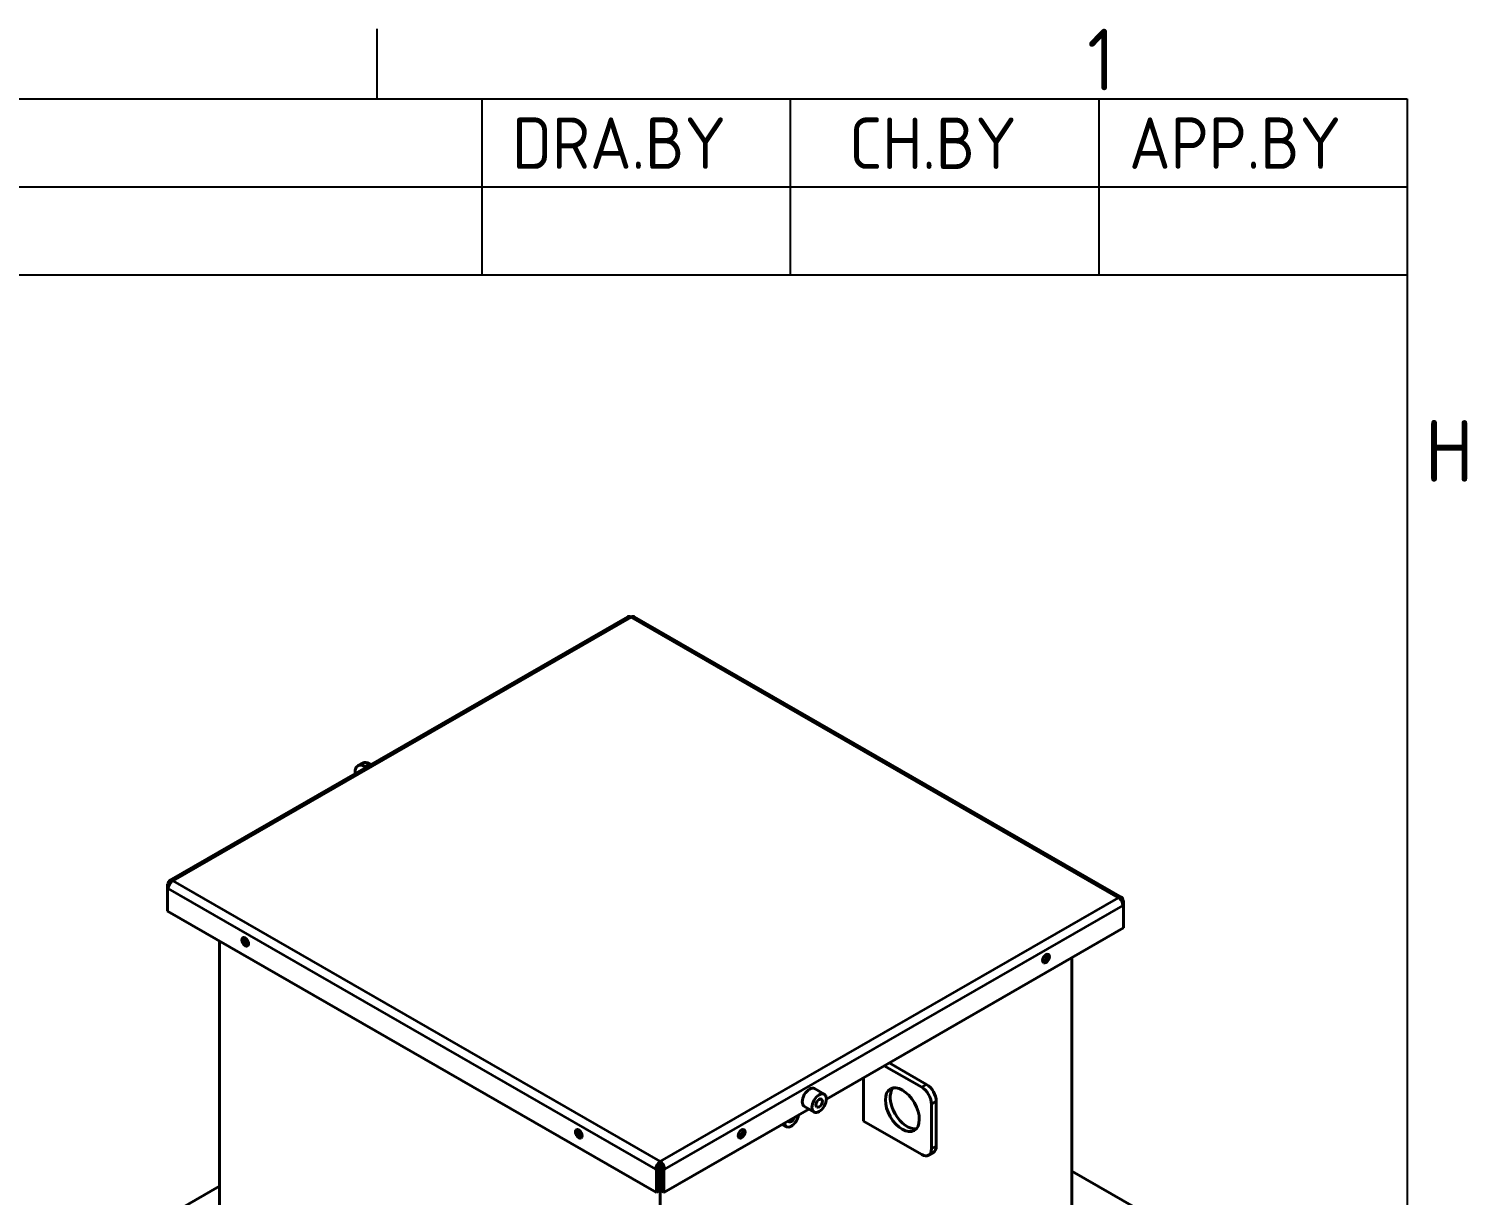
# Model space of a CAD drawing. Header units: millimetres. Extents: x 0 to 4205, y 0 to 2970.
# Drawn here: x 3769.9 to 4119.6, y 2603.4 to 2887 of the extents above; entities that cross this region are included whole.
import ezdxf

# ---------------------------------------------------------------- set-up
doc = ezdxf.new("R2010")
doc.units = ezdxf.units.MM
doc.header["$LTSCALE"] = 5
doc.layers.get('0').update_dxf_attribs({"color": 3, "lineweight": 25})
for name, color, linetype, lineweight in [('가시적인 것(ISO)', 3, 'Continuous', 40), ('가시적인 좁은 것(ISO)', 3, 'Continuous', 35), ('경계(ISO)', 7, 'Continuous', 25), ('기호(ISO)', 5, 'Continuous', 25)]:
    doc.layers.add(name, color=color, linetype=linetype, lineweight=lineweight)
doc.styles.add('ISO Proportiona M2B', font='isocp.shx')
doc.styles.add('문자 텍스트_M2B', font='isocp.shx')

# ---------------------------------------------------------------- blocks, each defined once
blk = doc.blocks.new('경계 Default Border')
at = {"layer": '경계(ISO)'}
blk.add_line((770.917, 574), (770.917, 577.4), dxfattribs=at)
at = {"layer": '경계(ISO)', "flags": 128}
blk.add_lwpolyline([(20, 20), (20, 574), (821, 574), (821, 20), (20, 20)], dxfattribs=at)
at = {"layer": '경계(ISO)', "color": 2, "char_height": 3, "attachment_point": 7, "style": '문자 텍스트_M2B'}
for s, insert in [('1', (805.444, 574.4)), ('H', (821.878, 555.375))]:
    blk.add_mtext(s, dxfattribs=dict(at, insert=insert))

msp = doc.modelspace()

# ---------------------------------------------------------------- linework, layer by layer
at = {"layer": '가시적인 것(ISO)'}
for p, q in [((3915.55, 2744.029), (3804.11, 2679.855)), ((4035.591, 2675.783), (3917.08, 2744.029)), ((3849.881, 2707.762), (3851.059, 2708.44)), ((3851.544, 2707.598), (3851.915, 2707.385)), ((3853.094, 2708.063), (3852.723, 2708.277)), ((3849.187, 2705.814), (3849.187, 2706.23)), ((3803.791, 2679.151), (3803.632, 2679.059)), ((3804.032, 2678.829), (3803.632, 2679.059)), ((3803.632, 2679.059), (3803.632, 2677.994)), ((3804.107, 2678.969), (3803.791, 2679.151)), ((3803.802, 2678.092), (3803.632, 2677.994)), ((3803.632, 2672.434), (3803.632, 2677.994)), ((3803.632, 2677.994), (3803.791, 2677.902)), ((3922.461, 2604.005), (3803.632, 2672.434)), ((4035.594, 2674.897), (4035.91, 2675.079)), ((4035.669, 2674.757), (4036.069, 2674.988)), ((4035.899, 2674.02), (4036.069, 2673.922)), ((4036.069, 2674.988), (4035.91, 2675.079)), ((4035.91, 2673.83), (4036.069, 2673.922)), ((4036.069, 2673.922), (4036.069, 2674.988)), ((4036.069, 2673.922), (4036.069, 2668.362)), ((3816.236, 2598.025), (3816.236, 2665.176)), ((4036.069, 2668.362), (3963.809, 2626.751)), ((4023.465, 2593.953), (4023.465, 2661.104)), ((3986.979, 2629.607), (3977.874, 2634.85)), ((3979.052, 2635.529), (3988.157, 2630.285)), ((3972.836, 2621.4), (3972.836, 2631.949)), ((3960.932, 2629.267), (3963.289, 2627.91)), ((3959.546, 2624.295), (3924.312, 2604.005)), ((3958.437, 2624.934), (3960.794, 2623.577)), ((3989.336, 2614.624), (3989.336, 2625.524)), ((3990.514, 2626.203), (3990.514, 2615.302)), ((3953.086, 2620.576), (3954.029, 2620.032)), ((3972.836, 2621.4), (3986.979, 2613.256)), ((3989.821, 2613.771), (3988.642, 2613.092)), ((3922.844, 2609.968), (3922.302, 2609.656)), ((3922.302, 2609.656), (3922.461, 2609.565)), ((3923.003, 2609.877), (3922.461, 2609.565)), ((3922.461, 2609.565), (3922.461, 2604.005)), ((3922.844, 2609.968), (3923.003, 2609.877)), ((3923.003, 2609.877), (3923.003, 2604.318)), ((3923.386, 2610.744), (3923.245, 2610.826)), ((3923.386, 2610.907), (3923.386, 2611.534)), ((3923.528, 2610.826), (3923.386, 2610.744)), ((3923.386, 2610.744), (3923.386, 2606.03)), ((3923.928, 2609.968), (3923.769, 2609.877)), ((3923.769, 2609.877), (3923.769, 2604.318)), ((3923.769, 2609.877), (3924.312, 2609.565)), ((3923.928, 2609.968), (3924.47, 2609.656)), ((3924.312, 2609.565), (3924.47, 2609.656)), ((3924.312, 2604.005), (3924.312, 2609.565)), ((4045.598, 2596.465), (4023.465, 2609.21)), ((3803.178, 2598.025), (3816.236, 2605.545)), ((3923.386, 2606.03), (3923.003, 2606.251)), ((3923.769, 2606.251), (3923.386, 2606.03)), ((3923.386, 2536.322), (3923.386, 2606.03)), ((3923.003, 2604.318), (3922.461, 2604.005)), ((3923.769, 2604.318), (3924.312, 2604.005))]:
    msp.add_line(p, q, dxfattribs=at)
for centre, major_axis, start_param, end_param in [((3916.315, 2742.701), (-0.765, 1.329), 5.4997209, 6.2831853), ((3916.315, 2742.701), (0.765, 1.329), 0, 0.7834645), ((3851.544, 2704.873), (-1.663, 2.889), 5.4997209, 7.0705172), ((3852.723, 2705.552), (-1.663, 2.889), 5.4997209, 6.2831853), ((3804.875, 2678.527), (-0.765, 1.329), 5.4997209, 7.0705172), ((3804.875, 2678.527), (0.765, 1.329), 0.7834645, 2.3542608), ((4034.826, 2674.455), (0.765, 1.329), 5.4958534, 7.0666498), ((4034.826, 2674.455), (0.765, -1.329), 0.7873319, 2.3581282), ((3823.048, 2665.284), (0.582, -1.011), 3.6238432, 5.8009348), ((4016.653, 2661.212), (0.582, 1.011), 3.6238432, 5.8009348), ((3988.157, 2627.56), (1.663, -2.889), 0.7873319, 2.3581282), ((3959.684, 2627.1), (-1.248, -2.166), 3.1415927, 6.2831853), ((3983.443, 2624.825), (-2.911, 5.055), 0.203033, 2.9385596), ((3986.979, 2626.882), (-1.663, 2.889), 3.9289245, 5.4997209), ((3955.277, 2622.199), (-1.248, -2.166), 5.6738341, 8.4594654), ((3955.277, 2622.199), (-0.553, -0.96), 5.9068512, 8.2264483), ((3904.129, 2618.593), (0.582, -1.011), 3.6238432, 5.8009348), ((3942.643, 2618.593), (0.582, 1.011), 3.6238432, 5.8009348), ((3986.979, 2615.981), (1.663, -2.889), 5.4997209, 7.0705172), ((3988.157, 2616.66), (1.663, -2.889), 0, 0.7873319), ((3923.386, 2610.281), (-0.765, -1.329), 3.9250571, 5.4958534), ((3923.386, 2610.281), (-0.383, -0.664), 4.18898, 5.4958534), ((3923.386, 2610.281), (-0.765, 1.329), 3.9289245, 5.4997209), ((3923.386, 2610.281), (0.383, -0.664), 0.7873319, 2.0942054)]:
    msp.add_ellipse(centre, major_axis=major_axis, ratio=0.5780931, start_param=start_param, end_param=end_param, dxfattribs=at)
for centre, major_axis in [((3822.506, 2664.972), (0.582, -1.011)), ((4017.196, 2660.9), (-0.582, -1.011)), ((3982.265, 2624.146), (-2.911, 5.055)), ((3962.041, 2625.743), (-1.248, -2.166)), ((3962.041, 2625.743), (-0.553, -0.96)), ((3903.587, 2618.28), (0.582, -1.011)), ((3943.185, 2618.28), (-0.582, -1.011))]:
    msp.add_ellipse(centre, major_axis=major_axis, ratio=0.5780931, dxfattribs=at)
at = {"layer": '가시적인 좁은 것(ISO)'}
for p, q in [((3916.315, 2743.954), (3804.875, 2679.78)), ((4034.826, 2675.708), (3916.315, 2743.954)), ((3851.544, 2707.598), (3852.723, 2708.277)), ((3804.875, 2679.78), (3923.386, 2611.534)), ((3922.302, 2609.656), (3803.791, 2677.902)), ((3923.386, 2611.534), (4034.826, 2675.708)), ((4035.91, 2673.83), (3924.47, 2609.656)), ((3986.979, 2629.607), (3988.157, 2630.285)), ((3989.336, 2625.524), (3990.514, 2626.203)), ((3989.336, 2614.624), (3990.514, 2615.302)), ((3923.245, 2610.826), (3923.386, 2610.907)), ((3923.245, 2610.804), (3923.245, 2610.826)), ((3923.386, 2610.907), (3923.528, 2610.826)), ((3923.528, 2610.826), (3923.528, 2610.804))]:
    msp.add_line(p, q, dxfattribs=at)
at = {"layer": '기호(ISO)'}
for p, q in [((3345, 2870), (4105, 2870)), ((3880, 2870), (3880, 2848.6)), ((3955, 2870), (3955, 2848.6)), ((4030, 2870), (4030, 2848.6)), ((4105, 2870), (4105, 2848.6)), ((3345, 2848.6), (4105, 2848.6)), ((3880, 2848.6), (3880, 2827.2)), ((3955, 2848.6), (3955, 2827.2)), ((4030, 2848.6), (4030, 2827.2)), ((4105, 2848.6), (4105, 2827.2)), ((3345, 2827.2), (4105, 2827.2))]:
    msp.add_line(p, q, dxfattribs=at)

# ---------------------------------------------------------------- block references
at = {"xscale": 5, "yscale": 5, "zscale": 5}
msp.add_blockref('경계 Default Border', (0, 0), dxfattribs=at)

# ---------------------------------------------------------------- texts
at = {"layer": '기호(ISO)', "color": 2, "char_height": 12.5, "attachment_point": 7, "style": 'ISO Proportiona M2B'}
for s, insert in [('DRA.BY', (3887.379, 2852.916)), ('CH.BY', (3969.321, 2852.916)), ('APP.BY', (4037.389, 2852.916))]:
    msp.add_mtext(s, dxfattribs=dict(at, insert=insert))

doc.saveas('drawing.dxf')
